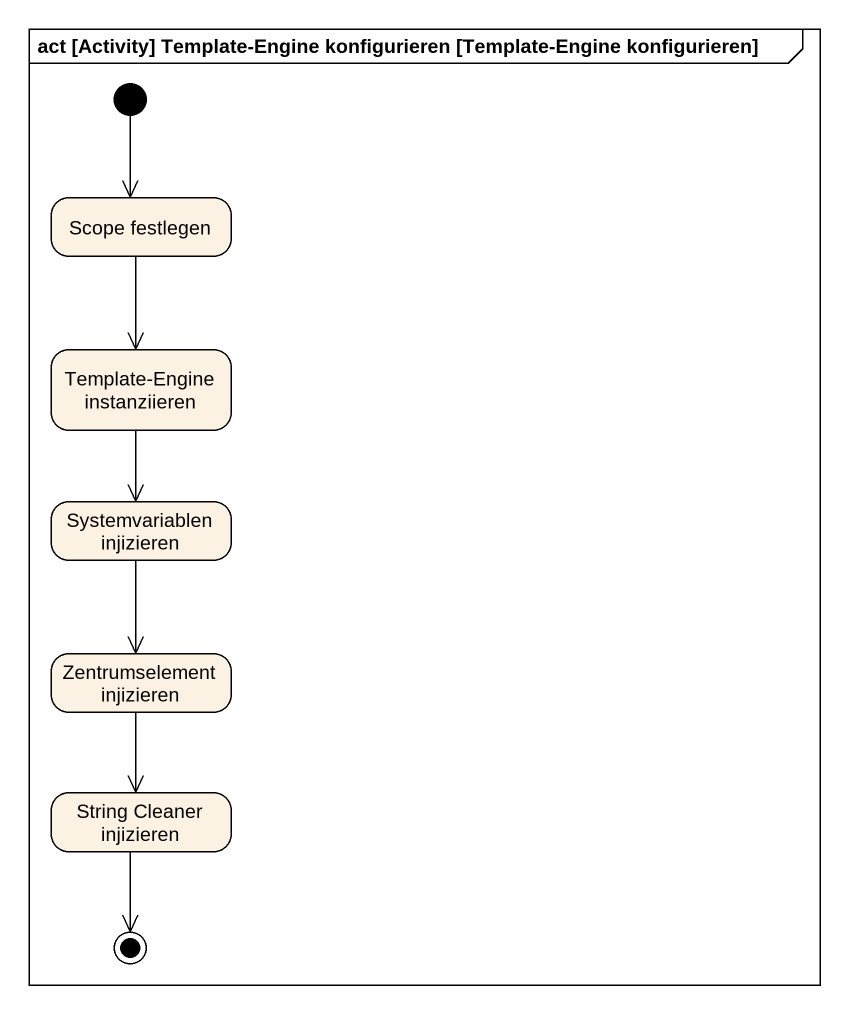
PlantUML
@startuml
mainframe act [Activity] Template-Engine konfigurieren [Template-Engine konfigurieren]
hide empty description
state "Scope festlegen" as Scope_festlegen
state "Template-Engine instanziieren" as Template_Engine
state "Systemvariablen injizieren" as Systemvariablen_injizieren
state "Zentrumselement injizieren" as Zentrumselement_injizieren
state "String Cleaner injizieren" as String_Cleaner_injizieren
[*] --> Scope_festlegen
Scope_festlegen --> Template_Engine
Template_Engine --> Systemvariablen_injizieren
Systemvariablen_injizieren --> Zentrumselement_injizieren
Zentrumselement_injizieren --> String_Cleaner_injizieren
String_Cleaner_injizieren --> [*]
@enduml
